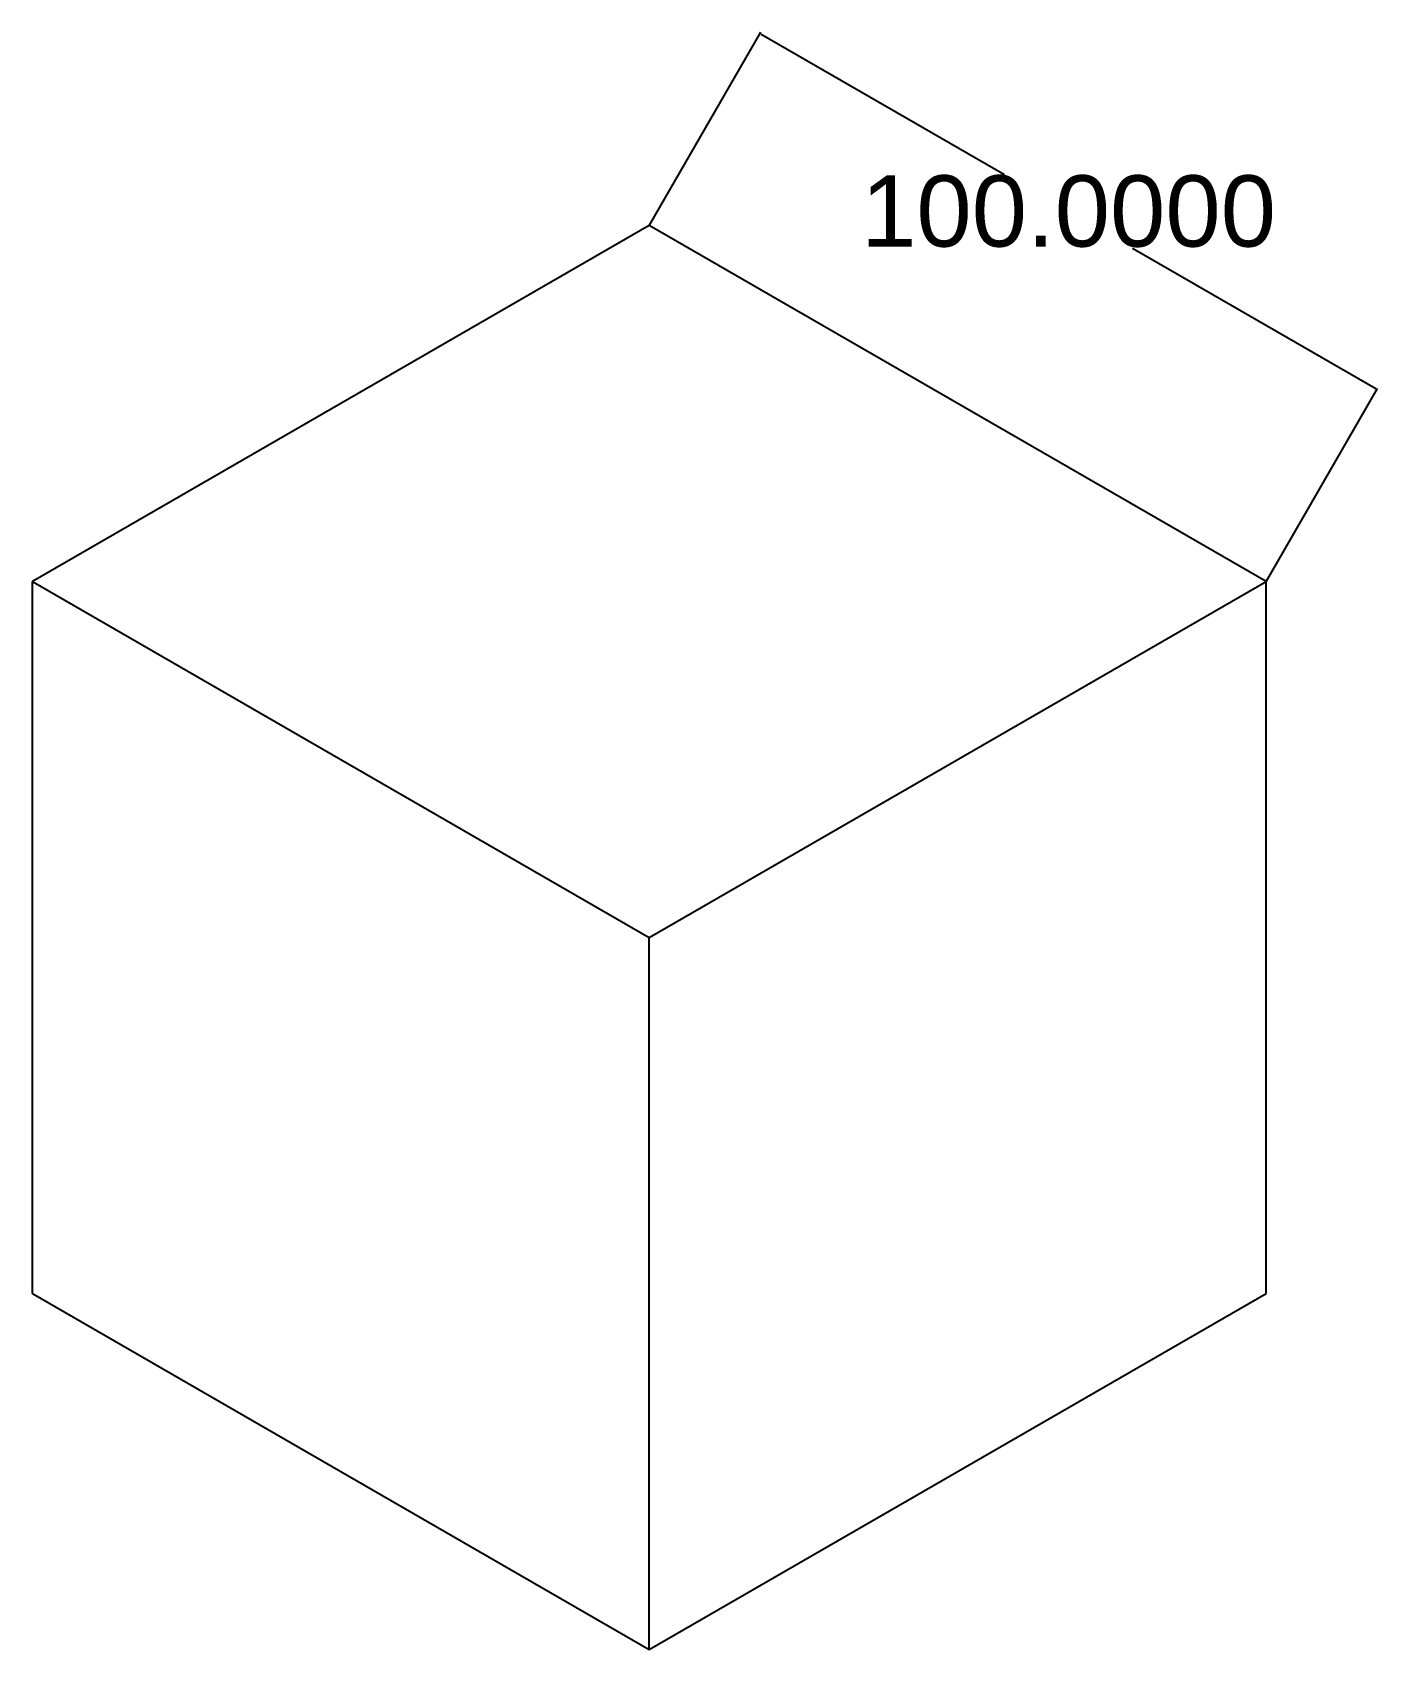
# Model space of a CAD drawing. Header units: inches. Extents: x -87 to 102, y 0 to 227.
import ezdxf

# ---------------------------------------------------------------- set-up
doc = ezdxf.new("R2010")
doc.units = ezdxf.units.IN
doc.header["$MEASUREMENT"] = 0
doc.layers.add('Matmenys', color=172, linetype='Continuous')
doc.styles.get("Standard").update_dxf_attribs({"font": 'arial.ttf'})
doc.dimstyles.get("Standard").update_dxf_attribs({"dimtxt": 10, "dimasz": 0.18, "dimexe": 0.18, "dimexo": 0.0625, "dimgap": 0.09, "dimtad": 0, "dimtih": 1, "dimtoh": 1, "dimdec": 4, "dimzin": 0, "dimdsep": 46, "dimtxsty": 'Standard', "dimcen": 0.09, "dimadec": 0, "dimazin": 0, "dimtfac": 1, "dimtdec": 4, "dimtofl": 0, "dimtmove": 0, "dimatfit": 3, "dimfxl": 1, "dimtolj": 1, "dimtzin": 0, "dimarcsym": 0})

# ---------------------------------------------------------------- blocks, each defined once
blk = doc.blocks.new('*D1')
at = {"layer": 'Defpoints', "color": 0, "transparency": 16777216}
for p in [(0, 200), (102.16, 176.95), (86.6, 150)]:
    blk.add_point(p, dxfattribs=at)
at = {"layer": 'Matmenys', "color": 0, "lineweight": -2, "transparency": 16777216}
for p, q in [((0.03, 200.05), (15.65, 227.11)), ((15.72, 226.86), (49.86, 207.15)), ((102.01, 177.04), (67.86, 196.76)), ((86.63, 150.05), (102.25, 177.11))]:
    blk.add_line(p, q, dxfattribs=at)
at = {"layer": 'Matmenys', "color": 0, "transparency": 16777216}
for points in [[(15.73, 226.89), (15.7, 226.83), (15.56, 226.95)], [(102.02, 177.07), (101.99, 177.01), (102.16, 176.95)]]:
    blk.add_solid(points, dxfattribs=at)
at = {"layer": 'Matmenys', "color": 0, "transparency": 16777216, "insert": (58.86, 201.95), "char_height": 10, "attachment_point": 5}
blk.add_mtext('\\A1;100.0000', dxfattribs=at)

msp = doc.modelspace()

# ---------------------------------------------------------------- linework, layer by layer
for p, q in [((0, 200), (-86.60254, 150)), ((86.60254, 150), (0, 200)), ((-86.60254, 50), (-86.60254, 150)), ((-86.60254, 150), (0, 100)), ((0, 100), (86.60254, 150)), ((86.60254, 50), (86.60254, 150)), ((0, 0), (0, 100)), ((-86.60254, 50), (0, 0)), ((0, 0), (86.60254, 50))]:
    msp.add_line(p, q)

# ---------------------------------------------------------------- dimensions: what is measured, and where the dimension line sits
at = {"layer": 'Matmenys'}
dim = msp.add_aligned_dim(p1=(0, 200), p2=(86.60254, 150), distance=31.12012, dimstyle='Standard', dxfattribs=at)
dim.commit()
dim.dimension.update_dxf_attribs({"geometry": '*D1', "text_midpoint": (58.86133, 201.95082)})

doc.saveas('drawing.dxf')
